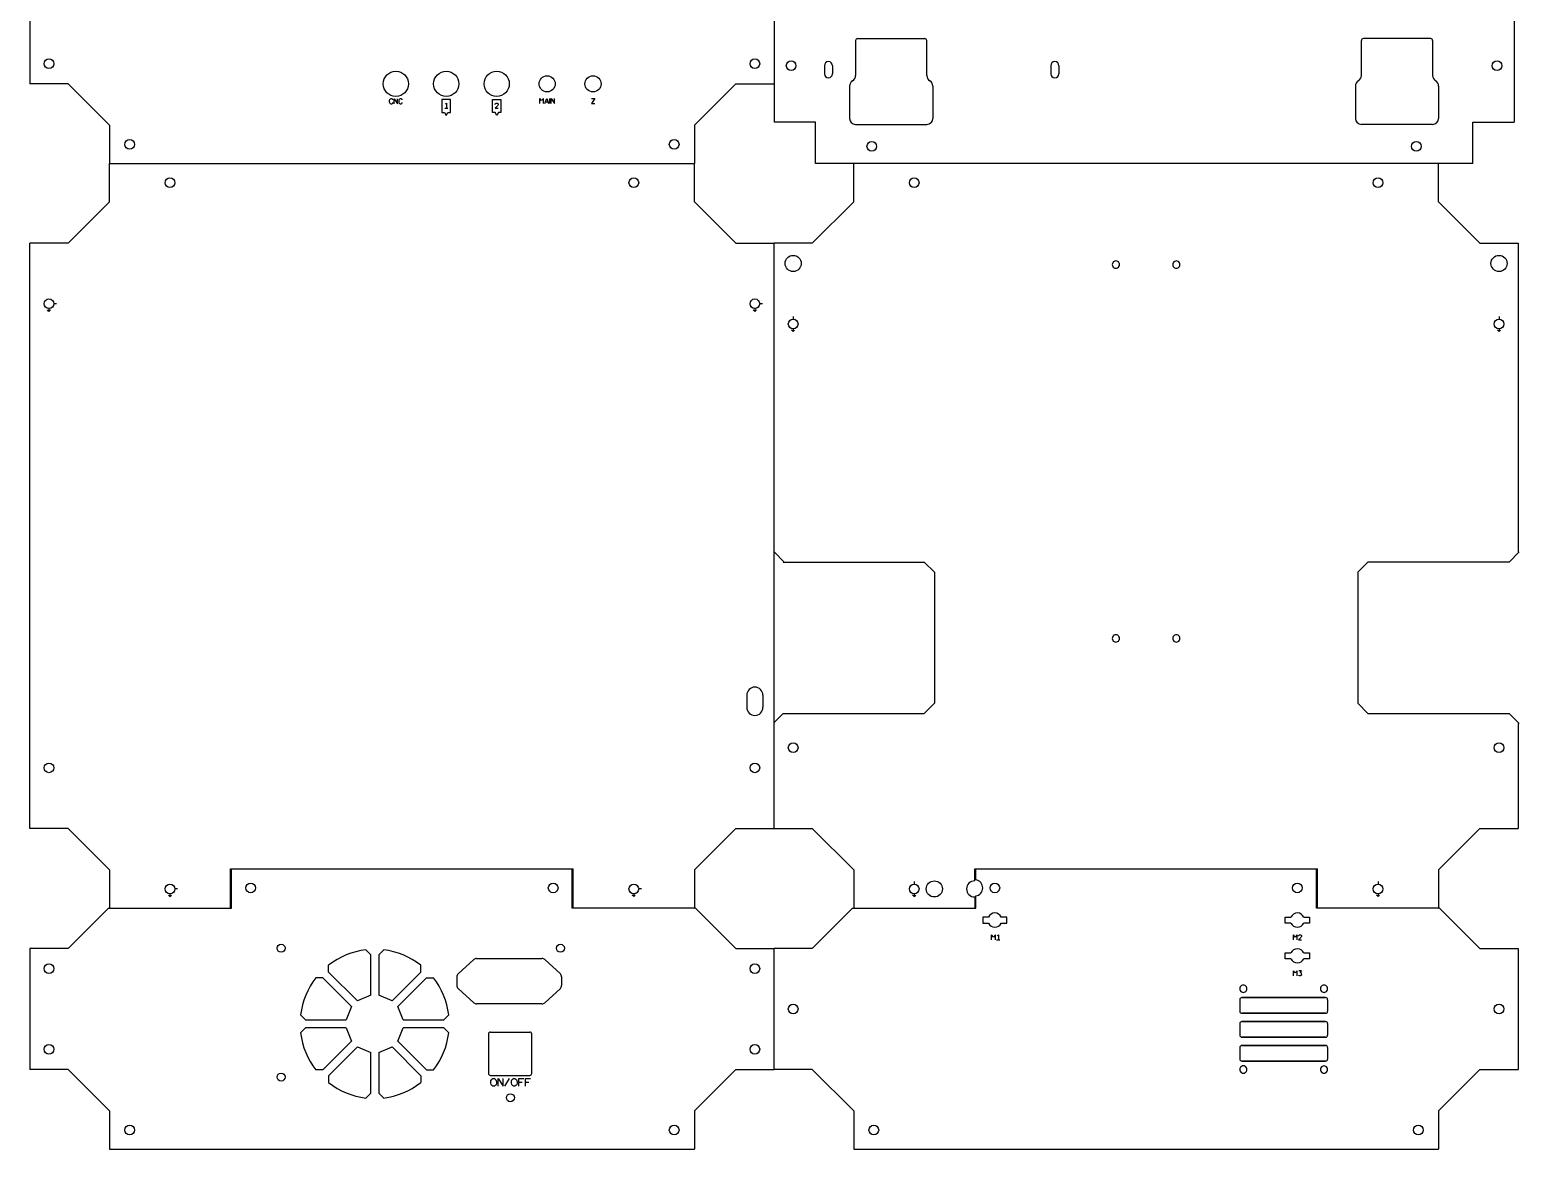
# Model space of a CAD drawing. Header units: millimetres. Extents: x 33 to 876, y 41 to 1157.
# Drawn here: x 33 to 771, y 41 to 596 of the extents above; entities that cross this region are included whole.
import ezdxf

# ---------------------------------------------------------------- set-up
doc = ezdxf.new("R2010")
doc.units = ezdxf.units.MM
doc.layers.add('CORTE', color=1, linetype='Continuous')
doc.layers.add('READY TO CUT', color=30, linetype='Continuous')

msp = doc.modelspace()

# ---------------------------------------------------------------- linework, layer by layer
at = {"layer": 'CORTE'}
for p, q in [((252.7, 134.93), (244.92, 127.8)), ((254.05, 135.46), (286.5, 135.46)), ((244.27, 126.33), (244.27, 122.09)), ((252.7, 113.48), (244.92, 120.61)), ((286.5, 112.96), (254.05, 112.96)), ((260.97, 98.96), (280.47, 98.96))]:
    msp.add_line(p, q, dxfattribs=at)
at = {"layer": 'CORTE', "linetype": 'ByBlock'}
for p, q in [((287.85, 134.93), (295.63, 127.8)), ((296.27, 126.33), (296.27, 122.09)), ((295.63, 120.61), (287.85, 113.48)), ((259.97, 97.96), (259.97, 78.46)), ((281.47, 78.46), (281.47, 97.96)), ((260.97, 77.46), (280.47, 77.46))]:
    msp.add_line(p, q, dxfattribs=at)
at = {"layer": 'CORTE'}
for centre, radius, start, end in [((254.05, 133.46), 2, 90, 132.51045), ((286.5, 133.46), 2, 47.48955, 90), ((286.5, 133.46), 2, 47.48955, 90), ((246.27, 126.33), 2, 132.51045, 180), ((294.27, 126.33), 2, 0, 47.48955), ((246.27, 122.09), 2, 180, 227.48955), ((294.27, 122.09), 2, 312.51045, 0), ((254.05, 114.96), 2, 227.48955, 270), ((286.5, 114.96), 2, 270, 312.51045), ((286.5, 114.96), 2, 270, 312.51045), ((260.97, 97.96), 1, 90, 180), ((280.47, 97.96), 1, 0, 90), ((260.97, 78.46), 1, 180, 270), ((280.47, 78.46), 1, 270, 0)]:
    msp.add_arc(centre, radius, start, end, dxfattribs=at)
at = {"layer": 'READY TO CUT', "color": 1}
for p, q in [((401.56, 978.41), (401.56, 549.91)), ((768.56, 831.91), (768.56, 549.91)), ((32.56, 628.91), (32.56, 568.91)), ((51.56, 568.91), (32.56, 568.91)), ((51.56, 568.91), (72.06, 548.41)), ((382.56, 568.91), (362.06, 548.41)), ((382.56, 568.91), (401.56, 568.91)), ((72.06, 548.41), (72.06, 529.41)), ((362.06, 548.41), (362.06, 529.41)), ((422.06, 549.91), (401.56, 549.91)), ((422.06, 529.41), (422.06, 549.91)), ((748.06, 549.91), (768.56, 549.91)), ((748.06, 529.41), (748.06, 549.91)), ((72.06, 510.41), (72.06, 529.41)), ((72.06, 529.41), (362.06, 529.41)), ((362.06, 510.41), (362.06, 529.41)), ((748.06, 529.41), (422.06, 529.41)), ((441.06, 510.41), (441.06, 529.41)), ((731.06, 510.41), (731.06, 529.41)), ((51.56, 489.91), (72.06, 510.41)), ((362.06, 510.41), (382.56, 489.91)), ((420.56, 489.91), (441.06, 510.41)), ((731.06, 510.41), (751.56, 489.91)), ((51.56, 489.91), (32.56, 489.91)), ((32.56, 199.91), (32.56, 489.91)), ((382.56, 489.91), (401.56, 489.91)), ((401.56, 199.91), (401.56, 489.91)), ((420.56, 489.91), (401.56, 489.91)), ((751.56, 489.91), (770.56, 489.91)), ((770.56, 489.91), (770.56, 429.91)), ((770.56, 429.91), (770.56, 336.91)), ((401.56, 336.91), (406.56, 331.91)), ((406.06, 331.91), (476.06, 331.91)), ((476.06, 331.91), (481.06, 326.91)), ((481.06, 326.91), (481.06, 261.91)), ((691.06, 326.91), (696.06, 331.91)), ((691.06, 326.91), (691.06, 261.91)), ((388.06, 265.91), (388.06, 259.91)), ((396.06, 265.91), (396.06, 259.91)), ((476.06, 256.91), (481.06, 261.91)), ((691.06, 261.91), (696.06, 256.91)), ((770.56, 251.91), (770.56, 199.91)), ((51.56, 199.91), (32.56, 199.91)), ((51.56, 199.91), (72.06, 179.41)), ((362.06, 179.41), (382.56, 199.91)), ((382.56, 199.91), (420.56, 199.91)), ((420.56, 199.91), (441.06, 179.41)), ((731.06, 179.41), (751.56, 199.91)), ((751.56, 199.91), (770.56, 199.91)), ((72.06, 179.41), (72.06, 160.41)), ((132, 160.41), (132, 179.91)), ((132, 179.91), (302.06, 179.91)), ((132.56, 160.41), (132.56, 179.91)), ((301.56, 160.41), (301.56, 179.91)), ((302.06, 160.41), (302.06, 179.91)), ((362.06, 179.41), (362.06, 160.41)), ((441.06, 179.41), (441.06, 160.41)), ((501.06, 173.91), (501.06, 179.91)), ((501.06, 179.91), (671.06, 179.91)), ((501.56, 174.38), (501.56, 179.91)), ((670.56, 160.41), (670.56, 179.91)), ((671.06, 160.41), (671.06, 179.91)), ((731.06, 179.41), (731.06, 160.41)), ((501.06, 165.91), (501.06, 160.41)), ((501.56, 160.41), (501.56, 166.44)), ((51.56, 140.41), (71.56, 160.41)), ((71.56, 160.41), (132.56, 160.41)), ((362.56, 160.41), (301.56, 160.41)), ((382.56, 140.41), (362.56, 160.41)), ((420.56, 140.41), (440.56, 160.41)), ((440.56, 160.41), (501.56, 160.41)), ((505.06, 155.98), (505.06, 152.98)), ((507.89, 155.98), (505.06, 155.98)), ((517.06, 155.98), (514.22, 155.98)), ((517.06, 152.98), (517.06, 155.98)), ((655.06, 155.98), (657.89, 155.98)), ((655.06, 152.98), (655.06, 155.98)), ((664.22, 155.98), (667.06, 155.98)), ((667.06, 155.98), (667.06, 152.98)), ((731.56, 160.41), (670.56, 160.41)), ((751.56, 140.41), (731.56, 160.41)), ((505.06, 152.98), (507.89, 152.98)), ((514.22, 152.98), (517.06, 152.98)), ((657.89, 152.98), (655.06, 152.98)), ((667.06, 152.98), (664.22, 152.98)), ((51.56, 140.41), (32.56, 140.41)), ((32.56, 140.41), (32.56, 80.41)), ((382.56, 140.41), (401.56, 140.41)), ((420.56, 140.41), (401.56, 140.41)), ((401.56, 80.41), (401.56, 140.41)), ((751.56, 140.41), (770.56, 140.41)), ((770.56, 140.41), (770.56, 80.41)), ((201.58, 137.3), (199.13, 139.74)), ((201.58, 117.18), (201.58, 137.3)), ((205.57, 137.3), (208.02, 139.74)), ((205.57, 137.3), (205.57, 117.18)), ((655.06, 138.26), (657.89, 138.26)), ((655.06, 135.26), (655.06, 138.26)), ((657.89, 135.26), (655.06, 135.26)), ((664.22, 138.26), (667.06, 138.26)), ((667.06, 135.26), (664.22, 135.26)), ((667.06, 138.26), (667.06, 135.26)), ((177.92, 125.84), (174.46, 125.84)), ((192.14, 111.62), (177.92, 125.84)), ((180.74, 128.67), (180.74, 132.12)), ((180.74, 128.67), (194.97, 114.44)), ((212.18, 114.44), (226.41, 128.67)), ((229.23, 125.84), (215.01, 111.62)), ((226.41, 128.67), (226.41, 132.12)), ((229.23, 125.84), (232.69, 125.84)), ((632.5, 115.01), (632.5, 109.26)), ((675.06, 116.01), (633.5, 116.01)), ((633.5, 116.01), (675.06, 116.01)), ((676.06, 115.01), (676.06, 109.26)), ((169.29, 105.01), (166.84, 107.45)), ((169.29, 105.01), (189.4, 105.01)), ((217.75, 105.01), (237.86, 105.01)), ((237.86, 105.01), (240.31, 107.45)), ((633.5, 108.26), (675.05, 108.26)), ((675.06, 108.26), (633.5, 108.26)), ((675.06, 104.17), (633.5, 104.17)), ((633.5, 104.17), (675.06, 104.17)), ((169.29, 101.01), (166.84, 98.57)), ((189.4, 101.01), (169.29, 101.01)), ((237.86, 101.01), (217.75, 101.01)), ((237.86, 101.01), (240.31, 98.57)), ((632.5, 103.17), (632.5, 97.42)), ((633.5, 96.42), (675.05, 96.42)), ((675.06, 96.42), (633.5, 96.42)), ((676.06, 103.17), (676.06, 97.42)), ((177.92, 80.18), (192.14, 94.4)), ((194.97, 91.57), (180.74, 77.35)), ((201.58, 68.72), (201.58, 88.84)), ((205.57, 88.84), (205.57, 68.72)), ((226.41, 77.35), (212.18, 91.57)), ((215.01, 94.4), (229.23, 80.18)), ((632.5, 91.32), (632.5, 85.57)), ((675.06, 92.32), (633.5, 92.32)), ((633.5, 92.32), (675.06, 92.32)), ((676.06, 91.32), (676.06, 85.57)), ((633.5, 84.57), (675.05, 84.57)), ((675.06, 84.57), (633.5, 84.57)), ((51.56, 80.41), (32.56, 80.41)), ((51.56, 80.41), (72.06, 59.91)), ((177.92, 80.18), (174.46, 80.18)), ((180.74, 77.35), (180.74, 73.89)), ((226.41, 77.35), (226.41, 73.89)), ((229.23, 80.18), (232.69, 80.18)), ((382.56, 80.41), (362.06, 59.91)), ((382.56, 80.41), (401.56, 80.41)), ((420.56, 80.41), (401.56, 80.41)), ((420.56, 80.41), (441.06, 59.91)), ((751.56, 80.41), (731.06, 59.91)), ((751.56, 80.41), (770.56, 80.41)), ((201.58, 68.72), (199.13, 66.28)), ((205.57, 68.72), (208.02, 66.28)), ((72.06, 59.91), (72.06, 40.91)), ((362.06, 59.91), (362.06, 40.91)), ((441.06, 59.91), (441.06, 40.91)), ((731.06, 59.91), (731.06, 40.91)), ((72.06, 40.91), (362.06, 40.91)), ((441.06, 40.91), (731.06, 40.91))]:
    msp.add_line(p, q, dxfattribs=at)
at = {"layer": 'READY TO CUT', "color": 1, "linetype": 'ByBlock'}
for p, q in [((443.01, 591.36, 0), (476.32, 591.36, 0)), ((727.11, 591.36, 0), (693.8, 591.36, 0)), ((442.01, 590.36, 0), (442.01, 572.99, 0)), ((477.32, 572.99, 0), (477.32, 590.36, 0)), ((692.8, 572.99, 0), (692.8, 590.36, 0)), ((728.11, 590.36, 0), (728.11, 572.99, 0)), ((426.56, 577.91), (426.56, 573.91)), ((430.56, 577.91), (430.56, 573.91)), ((538.8, 577.91), (538.8, 573.91)), ((542.8, 577.91), (542.8, 573.91)), ((439.01, 567.79, 0), (439.01, 551.82, 0)), ((480.32, 567.79, 0), (480.32, 551.82, 0)), ((480.32, 567.79, 0), (480.32, 551.82, 0)), ((689.8, 567.79, 0), (689.8, 560.3, 0)), ((689.8, 567.79, 0), (689.8, 551.82, 0)), ((731.11, 567.79, 0), (731.11, 551.82, 0)), ((442.01, 548.82, 0), (477.32, 548.82, 0)), ((728.11, 548.82, 0), (692.8, 548.82, 0))]:
    msp.add_line(p, q, dxfattribs=at)
at = {"layer": 'READY TO CUT', "color": 2, "linetype": 'Continuous'}
for p, q in [((213.22, 559.04), (213.22, 561.54)), ((213.22, 561.54), (214.87, 559.04)), ((214.87, 559.04), (214.87, 561.54)), ((285.41, 559.19), (285.41, 561.69)), ((290.41, 559.19), (290.41, 561.69)), ((291.01, 559.19), (291.01, 561.69)), ((291.01, 561.69), (292.66, 559.19)), ((292.66, 559.19), (292.66, 561.69)), ((238.27, 556.8), (239.87, 556.8)), ((239.17, 559.3), (239.17, 556.8)), ((288.26, 560.04), (289.46, 560.04)), ((509.41, 144.61), (509.41, 147.11)), ((511.91, 144.61), (513.51, 144.61)), ((512.81, 147.11), (512.81, 144.61)), ((659.07, 144.61), (659.07, 147.11)), ((659.07, 126.89), (659.07, 129.39)), ((264.82, 72.2), (264.82, 75.87)), ((264.82, 75.87), (267.24, 72.2)), ((267.24, 72.2), (267.24, 75.87)), ((268.12, 72.2), (270.47, 75.87)), ((275.03, 72.2), (275.03, 75.87)), ((275.03, 75.87), (277.45, 75.87)), ((275.03, 74.11), (276.65, 74.11)), ((278.33, 72.2), (278.33, 75.87)), ((278.33, 75.87), (280.76, 75.87)), ((278.33, 74.11), (279.95, 74.11))]:
    msp.add_line(p, q, dxfattribs=at)
at = {"layer": 'READY TO CUT', "color": 2}
for p, q in [((45.8, 459.91), (44.46, 459.91)), ((395.8, 459.91), (394.46, 459.91)), ((42.06, 456.16), (41.31, 456.86)), ((42.06, 457.51), (42.06, 456.16)), ((42.06, 456.16), (42.8, 456.86)), ((392.06, 456.16), (391.31, 456.86)), ((392.06, 457.51), (392.06, 456.16)), ((392.06, 456.16), (392.8, 456.86)), ((411.06, 453.65), (411.06, 452.31)), ((761.06, 453.65), (761.06, 452.31)), ((411.06, 446.16), (410.31, 446.86)), ((411.06, 447.51), (411.06, 446.16)), ((411.06, 446.16), (411.8, 446.86)), ((761.06, 446.16), (760.31, 446.86)), ((761.06, 447.51), (761.06, 446.16)), ((761.06, 446.16), (761.8, 446.86)), ((105.8, 169.91), (104.46, 169.91)), ((335.8, 169.91), (334.46, 169.91)), ((471.06, 173.65), (471.06, 172.31)), ((701.06, 173.65), (701.06, 172.31)), ((102.06, 166.16), (101.31, 166.86)), ((102.06, 167.51), (102.06, 166.16)), ((102.06, 166.16), (102.8, 166.86)), ((332.06, 166.16), (331.31, 166.86)), ((332.06, 167.51), (332.06, 166.16)), ((332.06, 166.16), (332.8, 166.86)), ((471.06, 166.16), (470.31, 166.86)), ((471.06, 167.51), (471.06, 166.16)), ((471.06, 166.16), (471.8, 166.86)), ((701.06, 166.16), (700.31, 166.86)), ((701.06, 167.51), (701.06, 166.16)), ((701.06, 166.16), (701.8, 166.86))]:
    msp.add_line(p, q, dxfattribs=at)
at = {"layer": 'READY TO CUT', "color": 2, "linetype": 'Continuous'}
for points in [[(212.62, 560.94), (212.52, 561.19), (212.32, 561.39), (212.02, 561.54), (211.52, 561.54), (211.22, 561.39), (211.02, 561.19), (210.92, 560.94), (210.82, 560.64), (210.82, 559.94), (210.92, 559.59), (211.02, 559.39), (211.22, 559.19), (211.52, 559.04), (212.02, 559.04), (212.32, 559.19), (212.52, 559.44), (212.62, 559.64)], [(217.27, 560.94), (217.17, 561.19), (216.97, 561.39), (216.67, 561.54), (216.17, 561.54), (215.87, 561.39), (215.67, 561.19), (215.57, 560.94), (215.47, 560.64), (215.47, 559.94), (215.57, 559.59), (215.67, 559.39), (215.87, 559.19), (216.17, 559.04), (216.67, 559.04), (216.97, 559.19), (217.17, 559.44), (217.27, 559.64)], [(287.31, 559.19), (287.31, 561.69), (286.31, 560.64), (285.41, 561.69)], [(287.91, 559.19), (288.86, 561.69), (289.81, 559.19)], [(311.07, 561.69), (312.77, 561.69), (311.07, 559.19), (312.77, 559.19)], [(239.17, 559.3), (238.82, 558.95), (238.52, 558.8)], [(263.33, 558.7), (263.33, 558.8), (263.38, 559), (263.58, 559.2), (263.83, 559.3), (264.33, 559.3), (264.58, 559.15), (264.73, 558.95), (264.78, 558.8), (264.78, 558.55), (264.68, 558.35), (264.48, 558.05), (263.23, 556.8), (264.83, 556.8)], [(511.31, 144.61), (511.31, 147.11), (510.31, 146.06), (509.41, 147.11)], [(512.81, 147.11), (512.46, 146.76), (512.16, 146.61)], [(660.97, 144.61), (660.97, 147.11), (659.97, 146.06), (659.07, 147.11)], [(661.67, 146.51), (661.67, 146.61), (661.72, 146.81), (661.92, 147.01), (662.17, 147.11), (662.67, 147.11), (662.92, 146.96), (663.07, 146.76), (663.12, 146.61), (663.12, 146.36), (663.02, 146.16), (662.82, 145.86), (661.57, 144.61), (663.17, 144.61)], [(660.97, 126.89), (660.97, 129.39), (659.97, 128.34), (659.07, 129.39)], [(663.17, 127.54), (663.07, 127.24), (662.82, 126.99), (662.47, 126.89), (662.12, 126.89), (661.82, 126.99), (661.62, 127.14), (661.57, 127.19)], [(663.17, 127.54), (663.17, 127.89), (663.12, 128.14), (662.97, 128.34), (662.72, 128.44), (662.37, 128.44), (663.07, 129.39), (661.77, 129.39)]]:
    msp.add_lwpolyline(points, dxfattribs=at)
at = {"layer": 'READY TO CUT', "color": 2}
for points in [[(239.88, 554.67), (241.19, 554.67), (241.19, 561.11), (236.92, 561.11), (236.92, 554.67), (238.23, 554.67)], [(238.23, 554.67), (239.06, 553.24), (239.88, 554.67)], [(263.23, 554.67), (261.92, 554.67), (261.92, 561.11), (266.19, 561.11), (266.19, 554.67), (264.88, 554.67)], [(264.88, 554.67), (264.06, 553.24), (263.23, 554.67)]]:
    msp.add_lwpolyline(points, dxfattribs=at)
at = {"layer": 'READY TO CUT', "color": 1}
for points in [[(572.33, 478.09), (572.5, 478.27), (572.53, 478.35), (572.61, 478.46), (572.79, 478.89), (572.86, 479.36), (572.79, 479.82), (572.61, 480.26), (572.33, 480.63), (571.96, 480.92), (571.52, 481.1), (571.06, 481.16), (570.59, 481.1), (570.16, 480.92), (569.78, 480.63), (569.67, 480.45), (569.5, 480.26), (569.32, 479.82), (569.26, 479.36), (569.32, 478.89), (569.5, 478.46), (569.78, 478.09), (570.15, 477.8), (570.59, 477.62), (571.05, 477.56), (571.52, 477.62), (571.95, 477.8)], [(602.33, 480.63), (602.14, 480.8), (602.07, 480.83), (601.96, 480.92), (601.52, 481.1), (601.06, 481.16), (600.59, 481.1), (600.16, 480.92), (599.78, 480.63), (599.5, 480.26), (599.32, 479.82), (599.26, 479.36), (599.32, 478.89), (599.5, 478.46), (599.78, 478.09), (599.97, 477.97), (600.16, 477.8), (600.59, 477.62), (601.06, 477.56), (601.52, 477.62), (601.96, 477.8), (602.33, 478.09), (602.61, 478.46), (602.79, 478.89), (602.86, 479.36), (602.79, 479.82), (602.61, 480.26)], [(572.33, 292.76), (572.5, 292.95), (572.53, 293.02), (572.61, 293.13), (572.79, 293.57), (572.86, 294.03), (572.79, 294.5), (572.61, 294.93), (572.33, 295.31), (571.96, 295.59), (571.52, 295.77), (571.06, 295.83), (570.59, 295.77), (570.16, 295.59), (569.78, 295.31), (569.67, 295.12), (569.5, 294.93), (569.32, 294.5), (569.26, 294.03), (569.32, 293.57), (569.5, 293.13), (569.78, 292.76), (570.15, 292.48), (570.59, 292.3), (571.05, 292.23), (571.52, 292.3), (571.95, 292.47)], [(602.33, 295.31), (602.14, 295.48), (602.07, 295.51), (601.96, 295.59), (601.52, 295.77), (601.06, 295.83), (600.59, 295.77), (600.16, 295.59), (599.78, 295.31), (599.5, 294.93), (599.32, 294.5), (599.26, 294.03), (599.32, 293.57), (599.5, 293.13), (599.78, 292.76), (599.97, 292.65), (600.16, 292.47), (600.59, 292.29), (601.06, 292.23), (601.52, 292.29), (601.96, 292.47), (602.33, 292.76), (602.61, 293.13), (602.79, 293.57), (602.86, 294.03), (602.79, 294.5), (602.61, 294.93)], [(635.56, 119.14), (635.73, 119.32), (635.76, 119.4), (635.84, 119.51), (636.02, 119.94), (636.08, 120.41), (636.02, 120.87), (635.84, 121.31), (635.56, 121.68), (635.19, 121.97), (634.75, 122.15), (634.29, 122.21), (633.82, 122.15), (633.39, 121.97), (633.01, 121.68), (632.9, 121.5), (632.73, 121.31), (632.55, 120.87), (632.48, 120.41), (632.55, 119.94), (632.73, 119.51), (633.01, 119.14), (633.38, 118.85), (633.82, 118.67), (634.28, 118.61), (634.75, 118.67), (635.18, 118.85)], [(675.56, 121.68), (675.37, 121.85), (675.3, 121.88), (675.19, 121.97), (674.75, 122.15), (674.29, 122.21), (673.82, 122.15), (673.39, 121.97), (673.01, 121.68), (672.73, 121.31), (672.55, 120.87), (672.48, 120.41), (672.55, 119.94), (672.73, 119.51), (673.01, 119.14), (673.2, 119.02), (673.38, 118.85), (673.82, 118.67), (674.28, 118.61), (674.75, 118.67), (675.18, 118.85), (675.56, 119.14), (675.84, 119.51), (676.02, 119.94), (676.08, 120.41), (676.02, 120.87), (675.84, 121.31)], [(635.56, 79.14), (635.73, 79.32), (635.76, 79.4), (635.84, 79.51), (636.02, 79.94), (636.08, 80.41), (636.02, 80.87), (635.84, 81.31), (635.56, 81.68), (635.19, 81.97), (634.75, 82.15), (634.29, 82.21), (633.82, 82.15), (633.39, 81.97), (633.01, 81.68), (632.9, 81.5), (632.73, 81.31), (632.55, 80.87), (632.48, 80.41), (632.55, 79.94), (632.73, 79.51), (633.01, 79.14), (633.38, 78.85), (633.82, 78.67), (634.28, 78.61), (634.75, 78.67), (635.18, 78.85)], [(675.56, 81.67), (675.37, 81.85), (675.3, 81.88), (675.19, 81.96), (674.75, 82.14), (674.29, 82.2), (673.82, 82.14), (673.39, 81.96), (673.01, 81.68), (672.73, 81.3), (672.55, 80.87), (672.48, 80.4), (672.55, 79.94), (672.73, 79.5), (673.01, 79.13), (673.2, 79.01), (673.38, 78.84), (673.82, 78.66), (674.28, 78.6), (674.75, 78.66), (675.18, 78.84), (675.56, 79.13), (675.84, 79.5), (676.02, 79.94), (676.08, 80.4), (676.02, 80.87), (675.84, 81.3)]]:
    msp.add_lwpolyline(points, close=True, dxfattribs=at)
for points in [[(771.06, 336.91), (766.06, 331.91), (696.06, 331.91)], [(401.56, 252.41), (406.06, 256.91), (476.06, 256.91)], [(696.06, 256.91), (766.06, 256.91), (771.06, 251.91)], [(192.14, 111.62), (189.4, 105.01)], [(201.58, 117.18), (194.97, 114.44)], [(212.18, 114.44), (205.57, 117.18)], [(217.75, 105.01), (215.01, 111.62)], [(189.4, 101.01), (192.14, 94.4)], [(215.01, 94.4), (217.75, 101.01)], [(194.97, 91.57), (201.58, 88.84)], [(205.57, 88.84), (212.18, 91.57)]]:
    msp.add_lwpolyline(points, dxfattribs=at)
at = {"layer": 'READY TO CUT', "color": 2, "linetype": 'Continuous'}
for points in [[(262.17, 75.87), (262.91, 75.87), (263.35, 75.65), (263.64, 75.29), (263.86, 74.85), (263.94, 74.48), (263.94, 73.6), (263.79, 73.01), (263.57, 72.72), (263.35, 72.42), (262.91, 72.2), (262.17, 72.2), (261.73, 72.42), (261.51, 72.72), (261.29, 73.01), (261.15, 73.6), (261.15, 74.48), (261.22, 74.85), (261.44, 75.29), (261.73, 75.65)], [(272.38, 75.87), (273.12, 75.87), (273.56, 75.65), (273.85, 75.29), (274.07, 74.85), (274.15, 74.48), (274.15, 73.6), (274, 73.01), (273.78, 72.72), (273.56, 72.42), (273.12, 72.2), (272.38, 72.2), (271.94, 72.42), (271.72, 72.72), (271.5, 73.01), (271.36, 73.6), (271.36, 74.48), (271.43, 74.85), (271.65, 75.29), (271.94, 75.65)]]:
    msp.add_lwpolyline(points, close=True, dxfattribs=at)
at = {"layer": 'READY TO CUT', "color": 1}
for centre, radius in [((42.06, 578.91), 2.4), ((392.06, 578.91), 2.4), ((410.06, 577.91), 2.4), ((760.06, 577.91), 2.4), ((214.06, 568.91), 6.25), ((239.06, 568.91), 6.25), ((264.06, 568.91), 6.25), ((289.06, 568.91), 4), ((311.81, 568.91), 4), ((82.06, 538.91), 2.4), ((352.06, 538.91), 2.4), ((450.06, 537.91), 2.4), ((720.06, 537.91), 2.4), ((102.06, 519.91), 2.4), ((332.06, 519.91), 2.4), ((471.06, 519.91), 2.4), ((701.06, 519.91), 2.4), ((411.06, 479.91), 4), ((761.06, 479.91), 4), ((42.06, 459.91), 2.4), ((392.06, 459.91), 2.4), ((411.06, 449.91), 2.4), ((761.06, 449.91), 2.4), ((411.06, 239.91), 2.4), ((761.06, 239.91), 2.4), ((42.06, 229.91), 2.4), ((392.06, 229.91), 2.4), ((102.06, 169.91), 2.4), ((142.06, 170.41), 2.4), ((292.06, 170.41), 2.4), ((332.06, 169.91), 2.4), ((471.06, 169.91), 2.4), ((481.06, 169.91), 4), ((511.06, 170.41), 2.4), ((661.06, 170.41), 2.4), ((701.06, 169.91), 2.4), ((157.17, 140.51), 2), ((295.67, 140.51), 2), ((42.06, 130.41), 2.4), ((392.06, 130.41), 2.4), ((411.06, 110.41), 2.4), ((761.06, 110.41), 2.4), ((42.06, 90.41), 2.4), ((392.06, 90.41), 2.4), ((157.17, 76.66), 2), ((270.87, 66.41), 2), ((82.06, 50.41), 2.4), ((352.06, 50.41), 2.4), ((451.06, 50.41), 2.4), ((721.06, 50.41), 2.4)]:
    msp.add_circle(centre, radius, dxfattribs=at)
at = {"layer": 'READY TO CUT', "color": 1, "linetype": 'ByBlock'}
msp.add_circle((442.01, 574.28, 0), 0.0000648, dxfattribs=at)
for centre, radius, start, end in [((443.01, 590.36, 0), 1, 90, 180), ((476.32, 590.36, 0), 1, 0, 90), ((693.8, 590.36, 0), 1, 90, 180), ((727.11, 590.36, 0), 1, 0, 90), ((442.01, 567.79, 0), 3, 120, 180), ((439.01, 572.99, 0), 3, 300, 0), ((480.32, 572.99, 0), 3, 180, 240), ((477.32, 567.79, 0), 3, 0, 60), ((692.8, 567.79, 0), 3, 120, 180), ((689.8, 572.99, 0), 3, 300, 0), ((731.11, 572.99, 0), 3, 180, 240), ((728.11, 567.79, 0), 3, 0, 60), ((442.01, 551.82, 0), 3, 180, 270), ((477.32, 551.82, 0), 3, 270, 0), ((692.8, 551.82, 0), 3, 180, 270), ((728.11, 551.82, 0), 3, 270, 0)]:
    msp.add_arc(centre, radius, start, end, dxfattribs=at)
at = {"layer": 'READY TO CUT', "color": 1}
for centre, radius, start, end in [((428.56, 577.91), 2, 0, 180), ((540.8, 577.91), 2, 0, 180), ((428.56, 573.91), 2, 180, 0), ((540.8, 573.91), 2, 180, 0), ((392.06, 265.91), 4, 0, 180), ((392.06, 259.91), 4, 180, 0), ((501.06, 169.91), 4, 90, 270), ((501.06, 170.41), 4, 277.18076, 82.81924), ((511.06, 154.48), 3.5, 25.37693, 154.62307), ((661.06, 154.48), 3.5, 25.37693, 154.62307), ((511.06, 154.48), 3.5, 205.37693, 334.62307), ((661.06, 154.48), 3.5, 205.37693, 334.62307), ((203.57, 103.01), 37, 96.89598, 128.10402), ((203.57, 103.01), 37, 51.89598, 83.10402), ((661.06, 136.76), 3.5, 25.37693, 154.62307), ((661.06, 136.76), 3.5, 205.37693, 334.62307), ((203.57, 103.01), 37, 141.89598, 173.10402), ((203.57, 103.01), 37, 6.89598, 38.10402), ((633.5, 115.01), 1, 90, 180), ((675.06, 115.01), 1, 0, 90), ((633.5, 109.26), 1, 180, 270), ((633.5, 103.17), 1, 90, 180), ((675.06, 109.26), 1, 270, 0), ((675.06, 103.17), 1, 0, 90), ((203.57, 103.01), 37, 186.89598, 218.10402), ((203.57, 103.01), 37, 321.89598, 353.10402), ((633.5, 97.42), 1, 180, 270), ((675.06, 97.42), 1, 270, 0), ((633.5, 91.32), 1, 90, 180), ((675.06, 91.32), 1, 0, 90), ((633.5, 85.57), 1, 180, 270), ((675.06, 85.57), 1, 270, 0), ((203.57, 103.01), 37, 231.89598, 263.10402), ((203.57, 103.01), 37, 276.89598, 308.10402)]:
    msp.add_arc(centre, radius, start, end, dxfattribs=at)

doc.saveas('drawing.dxf')
